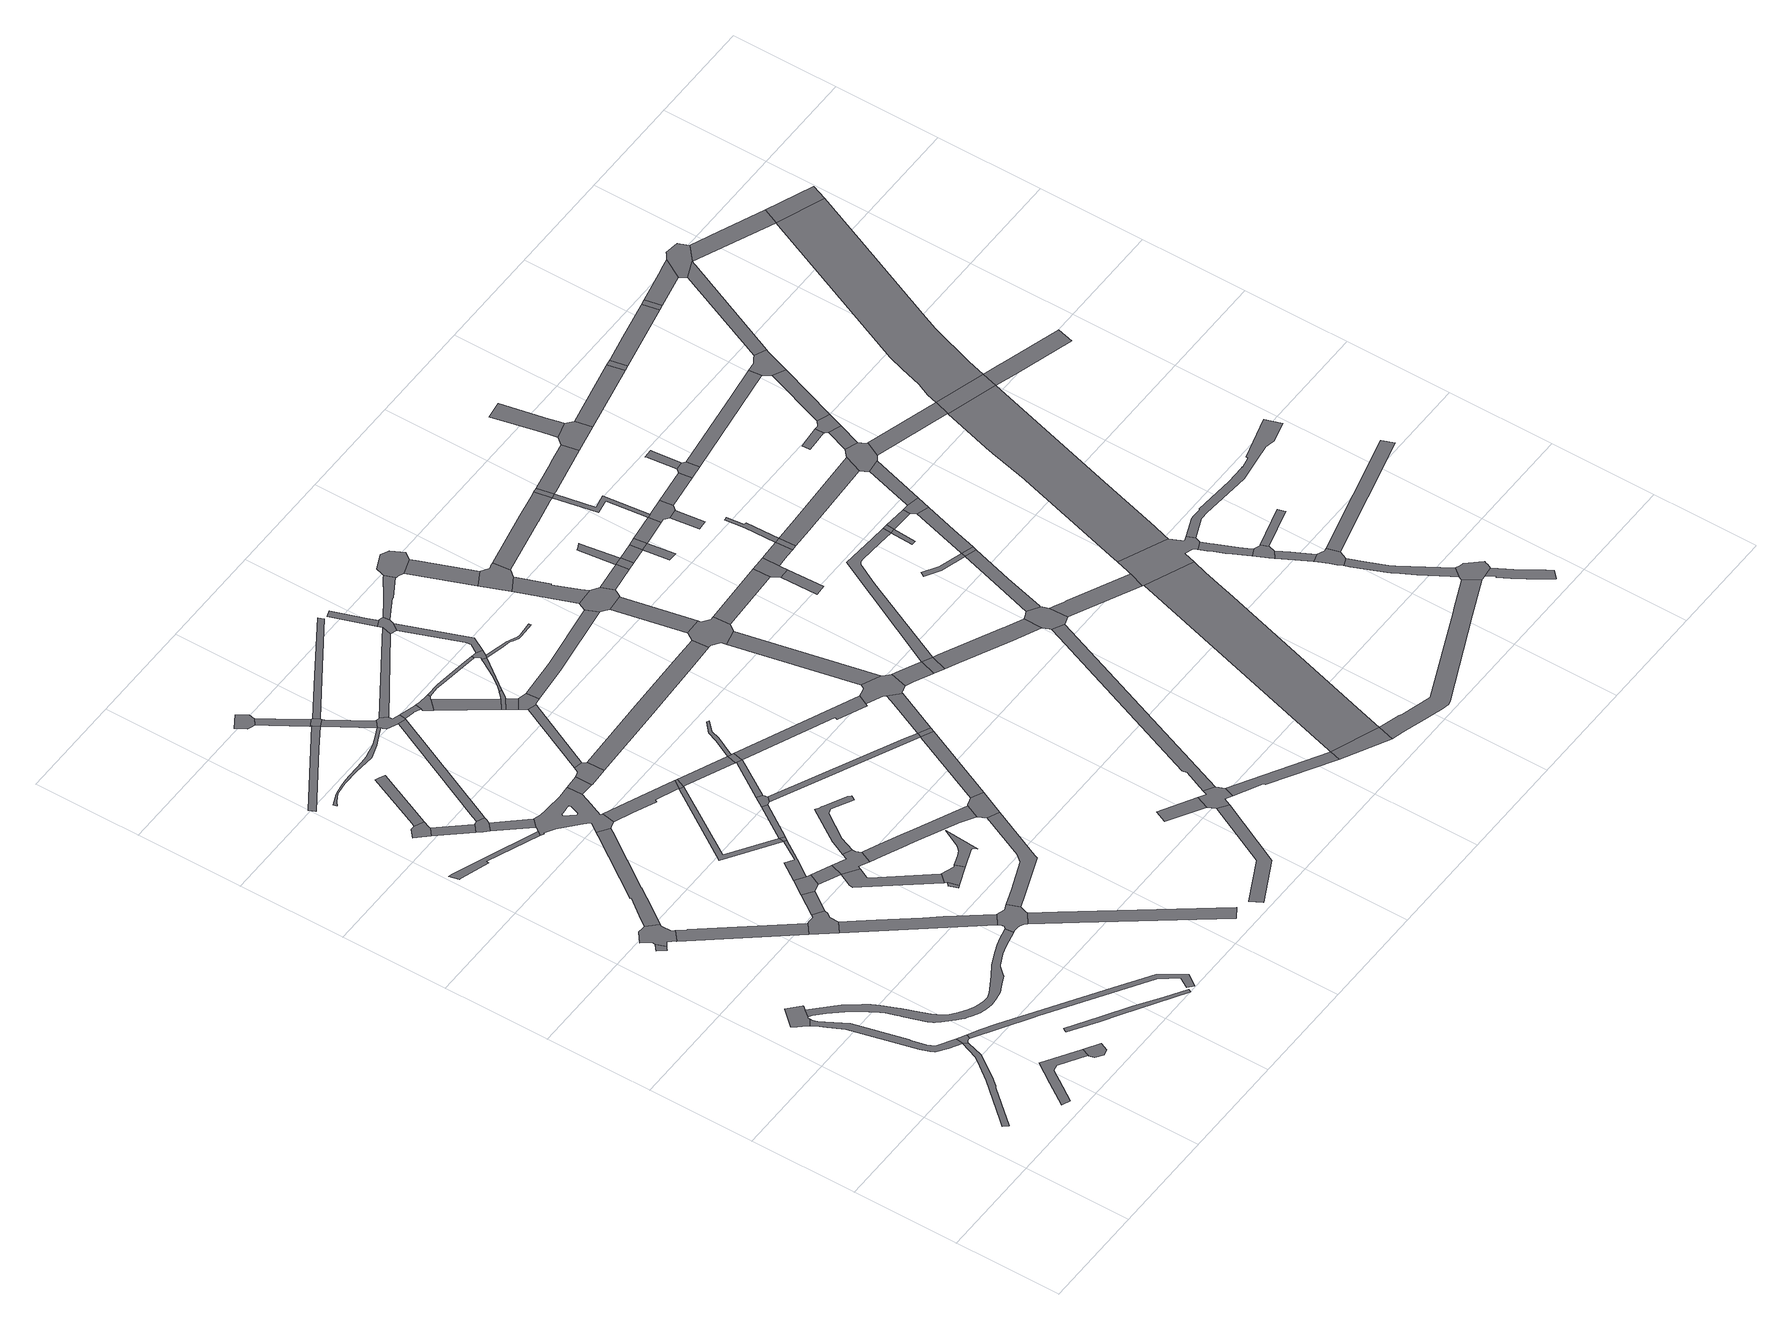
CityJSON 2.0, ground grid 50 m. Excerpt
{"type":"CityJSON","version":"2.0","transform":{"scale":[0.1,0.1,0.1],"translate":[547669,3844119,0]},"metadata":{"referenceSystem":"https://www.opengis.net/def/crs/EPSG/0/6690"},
"CityObjects":{
"road1":{"type":"Road","attributes":{"RoadStructureAttribute.sectionType":"1"},"geometry":[{"type":"MultiSurface","lod":"1","boundaries":[[[0,1,2,3,4,5,6,7,8,9,10,11,12]]]}]},
"road2":{"type":"Road","geometry":[{"type":"MultiSurface","lod":"1","boundaries":[[[13,14,15,16,17,18,19,20,21,22,23,24,25,26,27,28,29]]]}]},
"road3":{"type":"Road","attributes":{"RoadStructureAttribute.sectionType":"1"},"geometry":[{"type":"MultiSurface","lod":"1","boundaries":[[[30,31,32,33,34,35,36,37,38,39,40,41,22,21,42,43,44,45,46,47,48,49,50,0,51]]]}]},
"road4":{"type":"Road","attributes":{"RoadStructureAttribute.sectionType":"1"},"geometry":[{"type":"MultiSurface","lod":"1","boundaries":[[[52,53,54,55,56,57,58,59,60]]]}]},
"road5":{"type":"Road","geometry":[{"type":"MultiSurface","lod":"1","boundaries":[[[51,0,12,61,62,63,64,65,66,67]]]}]},
"road6":{"type":"Road","geometry":[{"type":"MultiSurface","lod":"1","boundaries":[[[68,60,59,69,70,71,72,73]]]}]},
"road7":{"type":"Road","attributes":{"RoadStructureAttribute.sectionType":"1"},"geometry":[{"type":"MultiSurface","lod":"1","boundaries":[[[74,75,76,77,78,79]]]}]},
"road8":{"type":"Road","geometry":[{"type":"MultiSurface","lod":"1","boundaries":[[[80,81,82,83,84,76,75,85,86,87,88,89,90,91]]]}]},
"road9":{"type":"Road","attributes":{"RoadStructureAttribute.sectionType":"1"},"geometry":[{"type":"MultiSurface","lod":"1","boundaries":[[[92,93,94,95,96,97,98,99,100,101,102,103,104,105,106,107,108,109,110,111,112,113,114,115,116,117,118,119,120,121,122,123,124,125,126,127,128,29,28,129,130,131,132,133,134,135,136,137,138,139,140,141,142,143,144,145,146,147,148,149,150,151,152,153,154,155,156,157,158,159,160,161,162,163,164,165]]]}]},
"road10":{"type":"Road","attributes":{"RoadStructureAttribute.sectionType":"1"},"geometry":[{"type":"MultiSurface","lod":"1","boundaries":[[[166,167,87,86,168,169,170]]]}]},
"road11":{"type":"Road","attributes":{"RoadStructureAttribute.sectionType":"1"},"geometry":[{"type":"MultiSurface","lod":"1","boundaries":[[[171,172,173,174,175,176,177,67,66,178,179,180,181,182,183]]]}]},
"road12":{"type":"Road","attributes":{"RoadStructureAttribute.sectionType":"1"},"geometry":[{"type":"MultiSurface","lod":"1","boundaries":[[[184,185,186,187,188,189,190,191,192,193]]]}]},
"road13":{"type":"Road","attributes":{"RoadStructureAttribute.sectionType":"1"},"geometry":[{"type":"MultiSurface","lod":"1","boundaries":[[[194,195,196,197,198,199,200,201,202,203]]]}]},
"road14":{"type":"Road","geometry":[{"type":"MultiSurface","lod":"1","boundaries":[[[204,205,206,207,170,169,208,209,210,211,212]]]}]},
"road15":{"type":"Road","geometry":[{"type":"MultiSurface","lod":"1","boundaries":[[[213,214,215,216,217,218,219]]]}]},
"road16":{"type":"Road","attributes":{"RoadStructureAttribute.sectionType":"1"},"geometry":[{"type":"MultiSurface","lod":"1","boundaries":[[[220,221,222,223,224,225,226,91,90,227,228,229,230,231,232,233]]]}]},
"road17":{"type":"Road","attributes":{"RoadStructureAttribute.sectionType":"1"},"geometry":[{"type":"MultiSurface","lod":"1","boundaries":[[[216,215,234,235]]]}]},
"road18":{"type":"Road","geometry":[{"type":"MultiSurface","lod":"1","boundaries":[[[236,235,234,237,238,239,240,241]]]}]},
"road19":{"type":"Road","attributes":{"RoadStructureAttribute.sectionType":"1"},"geometry":[{"type":"MultiSurface","lod":"1","boundaries":[[[242,204,212,243]]]}]},
"road20":{"type":"Road","attributes":{"RoadStructureAttribute.sectionType":"1"},"geometry":[{"type":"MultiSurface","lod":"1","boundaries":[[[244,245,246,247,209,208,248,249]]]}]},
"road21":{"type":"Road","attributes":{"RoadStructureAttribute.sectionType":"1"},"geometry":[{"type":"MultiSurface","lod":"1","boundaries":[[[250,251,252,253,254,219,218]]]}]},
"road22":{"type":"Road","attributes":{"RoadStructureAttribute.sectionType":"1"},"geometry":[{"type":"MultiSurface","lod":"1","boundaries":[[[255,239,238,256,257]]]}]},
"road23":{"type":"Road","geometry":[{"type":"MultiSurface","lod":"1","boundaries":[[[258,242,243,259,260,261]]]}]},
"road24":{"type":"Road","attributes":{"RoadStructureAttribute.sectionType":"1"},"geometry":[{"type":"MultiSurface","lod":"1","boundaries":[[[262,263,264,265,266]]]}]},
"road25":{"type":"Road","geometry":[{"type":"MultiSurface","lod":"1","boundaries":[[[267,268,269,270,271,272,273,257,256,274,275,203,202,276,277,278,279,280,281,282,283,220,233,284,285,286,287,288],[289,290,291,292,293,294,295,296,297,298,299,300,301,302]]]}]},
"road26":{"type":"Road","geometry":[{"type":"MultiSurface","lod":"1","boundaries":[[[303,304,305,306,307,308,309,310,311,312,313,314,315,316,317,318,319,320,321,322,323,324]]]}]},
"road27":{"type":"Road","attributes":{"RoadStructureAttribute.sectionType":"1"},"geometry":[{"type":"MultiSurface","lod":"1","boundaries":[[[260,259,325,326]]]}]},
"road28":{"type":"Road","geometry":[{"type":"MultiSurface","lod":"1","boundaries":[[[327,249,248,328,329,330,165,164,331,332,333,334,335,336,337,338,339,340]]]}]},
"road29":{"type":"Road","attributes":{"RoadStructureAttribute.sectionType":"1"},"geometry":[{"type":"MultiSurface","lod":"1","boundaries":[[[341,342,343,344,345,258,261,346,347,348]]]}]},
"road30":{"type":"Road","attributes":{"RoadStructureAttribute.sectionType":"1"},"geometry":[{"type":"MultiSurface","lod":"1","boundaries":[[[325,349,350,351,352,353,354,355,356]]]}]},
"road31":{"type":"Road","attributes":{"RoadStructureAttribute.sectionType":"1"},"geometry":[{"type":"MultiSurface","lod":"1","boundaries":[[[357,358,359,360,236,241,361,362]]]}]},
"road32":{"type":"Road","geometry":[{"type":"MultiSurface","lod":"1","boundaries":[[[363,364,365,366,367,368,369,370,371]]]}]},
"road33":{"type":"Road","geometry":[{"type":"MultiSurface","lod":"1","boundaries":[[[372,326,325,356,373,374,375,376,377,378]]]}]},
"road34":{"type":"Road","attributes":{"RoadStructureAttribute.sectionType":"1"},"geometry":[{"type":"MultiSurface","lod":"1","boundaries":[[[379,380,341,381,382,383]]]}]},
"road35":{"type":"Road","geometry":[{"type":"MultiSurface","lod":"1","boundaries":[[[384,385,386,387]]]}]},
"road36":{"type":"Road","geometry":[{"type":"MultiSurface","lod":"1","boundaries":[[[381,341,348,388]]]}]},
"road37":{"type":"Road","attributes":{"RoadStructureAttribute.sectionType":"1"},"geometry":[{"type":"MultiSurface","lod":"1","boundaries":[[[389,390,369,368,391,392,393]]]}]},
"road38":{"type":"Road","attributes":{"RoadStructureAttribute.sectionType":"1"},"geometry":[{"type":"MultiSurface","lod":"1","boundaries":[[[394,353,352,384,387,395,396]]]}]},
"road39":{"type":"Road","attributes":{"RoadStructureAttribute.sectionType":"1"},"geometry":[{"type":"MultiSurface","lod":"1","boundaries":[[[397,336,335,398,399,400]]]}]},
"road40":{"type":"Road","geometry":[{"type":"MultiSurface","lod":"1","boundaries":[[[401,268,267,402]]]}]},
"road41":{"type":"Road","attributes":{"RoadStructureAttribute.sectionType":"1"},"geometry":[{"type":"MultiSurface","lod":"1","boundaries":[[[403,286,285,404,405,406,407,379,408]]]}]},
"road42":{"type":"Road","geometry":[{"type":"MultiSurface","lod":"1","boundaries":[[[409,393,392,262,266,410,411,412]]]}]},
"road43":{"type":"Road","attributes":{"RoadStructureAttribute.sectionType":"1"},"geometry":[{"type":"MultiSurface","lod":"1","boundaries":[[[413,410,266,414,303,415]]]}]},
"road44":{"type":"Road","attributes":{"RoadStructureAttribute.sectionType":"1"},"geometry":[{"type":"MultiSurface","lod":"1","boundaries":[[[416,381,388,417]]]}]},
"road45":{"type":"Road","geometry":[{"type":"MultiSurface","lod":"1","boundaries":[[[418,419,420,421,422,401,402,423,424,425,426,427,428]]]}]},
"road46":{"type":"Road","geometry":[{"type":"MultiSurface","lod":"1","boundaries":[[[429,430,415,303,324,431,432,433,357,362,434,435,436,437,438,439]]]}]},
"road47":{"type":"Road","attributes":{"RoadStructureAttribute.sectionType":"1"},"geometry":[{"type":"MultiSurface","lod":"1","boundaries":[[[440,441,442,443,444,445,446,396,395]]]}]},
"road48":{"type":"Road","attributes":{"RoadStructureAttribute.sectionType":"1"},"geometry":[{"type":"MultiSurface","lod":"1","boundaries":[[[447,448,449,450,451,452,453,454,455,456,457,458,459,460,378,377]]]}]},
"road49":{"type":"Road","geometry":[{"type":"MultiSurface","lod":"1","boundaries":[[[408,379,383,461,462]]]}]},
"road50":{"type":"Road","attributes":{"RoadStructureAttribute.sectionType":"1"},"geometry":[{"type":"MultiSurface","lod":"1","boundaries":[[[463,464,465,466,340,339,467,468,469,470,471,472]]]}]},
"road51":{"type":"Road","geometry":[{"type":"MultiSurface","lod":"1","boundaries":[[[473,416,417,474,475,476,477,478]]]}]},
"road52":{"type":"Road","attributes":{"RoadStructureAttribute.sectionType":"1"},"geometry":[{"type":"MultiSurface","lod":"1","boundaries":[[[479,480,481,482,375,374,483,484,485,486,487,488,489]]]}]},
"road53":{"type":"Road","geometry":[{"type":"MultiSurface","lod":"1","boundaries":[[[490,435,434,491,492,493,494,495,496]]]}]},
"road54":{"type":"Road","attributes":{"RoadStructureAttribute.sectionType":"1"},"geometry":[{"type":"MultiSurface","lod":"1","boundaries":[[[462,461,497,498,499]]]}]},
"road55":{"type":"Road","attributes":{"RoadStructureAttribute.sectionType":"1"},"geometry":[{"type":"MultiSurface","lod":"1","boundaries":[[[500,418,428,501]]]}]},
"road56":{"type":"Road","attributes":{"RoadStructureAttribute.sectionType":"1"},"geometry":[{"type":"MultiSurface","lod":"1","boundaries":[[[502,473,478,503]]]}]},
"road57":{"type":"Road","attributes":{"RoadStructureAttribute.sectionType":"1"},"geometry":[{"type":"MultiSurface","lod":"1","boundaries":[[[504,505,506,507,496,495,508,509,510,511,512,513]]]}]},
"road58":{"type":"Road","attributes":{"RoadStructureAttribute.sectionType":"1"},"geometry":[{"type":"MultiSurface","lod":"1","boundaries":[[[510,509,514,515]]]}]},
"road59":{"type":"Road","attributes":{"RoadStructureAttribute.sectionType":"1"},"geometry":[{"type":"MultiSurface","lod":"1","boundaries":[[[516,517,412,411,518,519]]]}]},
"road60":{"type":"Road","geometry":[{"type":"MultiSurface","lod":"1","boundaries":[[[499,498,520,502,503,521,522,523]]]}]},
"road61":{"type":"Road","attributes":{"RoadStructureAttribute.sectionType":"1"},"geometry":[{"type":"MultiSurface","lod":"1","boundaries":[[[524,525,526,527]]]}]},
"road62":{"type":"Road","attributes":{"RoadStructureAttribute.sectionType":"1"},"geometry":[{"type":"MultiSurface","lod":"1","boundaries":[[[528,439,438,529]]]}]},
"road63":{"type":"Road","geometry":[{"type":"MultiSurface","lod":"1","boundaries":[[[530,531,515,514,525,524,532,533]]]}]},
"road64":{"type":"Road","geometry":[{"type":"MultiSurface","lod":"1","boundaries":[[[527,526,500,501,534,535,536]]]}]},
"road65":{"type":"Road","geometry":[{"type":"MultiSurface","lod":"1","boundaries":[[[537,538,539,489,488,463,472,540]]]}]},
"road66":{"type":"Road","attributes":{"RoadStructureAttribute.sectionType":"1"},"geometry":[{"type":"MultiSurface","lod":"1","boundaries":[[[541,475,474,542,543]]]}]},
"road67":{"type":"Road","attributes":{"RoadStructureAttribute.sectionType":"1"},"geometry":[{"type":"MultiSurface","lod":"1","boundaries":[[[544,545,513,512,546,547,548,549]]]}]},
"road68":{"type":"Road","geometry":[{"type":"MultiSurface","lod":"1","boundaries":[[[550,551,552,553,554,555,499,523]]]}]},
"road69":{"type":"Road","attributes":{"RoadStructureAttribute.sectionType":"1"},"geometry":[{"type":"MultiSurface","lod":"1","boundaries":[[[556,557,558,559,560,561]]]}]},
"road70":{"type":"Road","attributes":{"RoadStructureAttribute.sectionType":"1"},"geometry":[{"type":"MultiSurface","lod":"1","boundaries":[[[562,563,564,565,566,530,533,567]]]}]},
"road71":{"type":"Road","attributes":{"RoadStructureAttribute.sectionType":"1"},"geometry":[{"type":"MultiSurface","lod":"1","boundaries":[[[568,569,570,427,426,571,572,573]]]}]},
"road72":{"type":"Road","geometry":[{"type":"MultiSurface","lod":"1","boundaries":[[[549,548,574,562,567,575,576,577]]]}]},
"road73":{"type":"Road","attributes":{"RoadStructureAttribute.sectionType":"1"},"geometry":[{"type":"MultiSurface","lod":"1","boundaries":[[[542,578,537,540,579]]]}]},
"road74":{"type":"Road","attributes":{"RoadStructureAttribute.sectionType":"1"},"geometry":[{"type":"MultiSurface","lod":"1","boundaries":[[[522,521,580,581,582,583,584,585,586]]]}]},
"road75":{"type":"Road","attributes":{"RoadStructureAttribute.sectionType":"1"},"geometry":[{"type":"MultiSurface","lod":"1","boundaries":[[[587,588,589,590,591,592]]]}]},
"road76":{"type":"Road","geometry":[{"type":"MultiSurface","lod":"1","boundaries":[[[593,594,592,591,528,529,595,596,597,598,599,600,601,602]]]}]},
"road77":{"type":"Road","geometry":[{"type":"MultiSurface","lod":"1","boundaries":[[[603,604,605,606]]]}]},
"road78":{"type":"Road","attributes":{"RoadStructureAttribute.sectionType":"1"},"geometry":[{"type":"MultiSurface","lod":"1","boundaries":[[[607,598,597,608,609,577,576]]]}]},
"road79":{"type":"Road","geometry":[{"type":"MultiSurface","lod":"1","boundaries":[[[610,611,612,613,614,615,616,617,618,619,620,621,622,623,575,567]]]}]},
"road80":{"type":"Road","attributes":{"RoadStructureAttribute.sectionType":"1"},"geometry":[{"type":"MultiSurface","lod":"1","boundaries":[[[624,625,536,535,626,627]]]}]},
"road81":{"type":"Road","geometry":[{"type":"MultiSurface","lod":"1","boundaries":[[[543,542,579,628]]]}]},
"road82":{"type":"Road","geometry":[{"type":"MultiSurface","lod":"1","boundaries":[[[629,630,606,605,556,561,631,632,633,634]]]}]},
"road83":{"type":"Road","attributes":{"RoadStructureAttribute.sectionType":"1"},"geometry":[{"type":"MultiSurface","lod":"1","boundaries":[[[635,636,637,638,602,601,639,640,641,642]]]}]},
"road84":{"type":"Road","attributes":{"RoadStructureAttribute.sectionType":"1"},"geometry":[{"type":"MultiSurface","lod":"1","boundaries":[[[643,644,645,646,543,628,647]]]}]},
"road85":{"type":"Road","geometry":[{"type":"MultiSurface","lod":"1","boundaries":[[[648,649,650,651,586,585,652,643,647,653,654,655,656,657,658,659,660]]]}]},
"road86":{"type":"Road","attributes":{"RoadStructureAttribute.sectionType":"1"},"geometry":[{"type":"MultiSurface","lod":"1","boundaries":[[[633,632,661,662,663,664,665,666]]]}]},
"road87":{"type":"Road","attributes":{"RoadStructureAttribute.sectionType":"1"},"geometry":[{"type":"MultiSurface","lod":"1","boundaries":[[[667,668,648,660]]]}]},
"road88":{"type":"Road","geometry":[{"type":"MultiSurface","lod":"1","boundaries":[[[669,670,671,672,673,635,642,674,675,676,677,678,679,680,681]]]}]},
"road89":{"type":"Road","attributes":{"RoadStructureAttribute.sectionType":"1"},"geometry":[{"type":"MultiSurface","lod":"1","boundaries":[[[682,677,676,683,684,685]]]}]},
"road90":{"type":"Road","geometry":[{"type":"MultiSurface","lod":"1","boundaries":[[[686,687,688,689,690,691,568,573,692,693,694,668,667,695,696,697,698]]]}]},
"road91":{"type":"Road","geometry":[{"type":"MultiSurface","lod":"1","boundaries":[[[699,700,701,685,684,702,703,704,705,706]]]}]},
"road92":{"type":"Road","attributes":{"RoadStructureAttribute.sectionType":"1"},"geometry":[{"type":"MultiSurface","lod":"1","boundaries":[[[707,708,690,689]]]}]},
"road93":{"type":"Road","attributes":{"RoadStructureAttribute.sectionType":"1"},"geometry":[{"type":"MultiSurface","lod":"1","boundaries":[[[709,710,711,712,703,702,713,714]]]}]},
"road94":{"type":"Road","attributes":{"RoadStructureAttribute.sectionType":"1"},"geometry":[{"type":"MultiSurface","lod":"1","boundaries":[[[715,716,657,656,717,718,719,720,721]]]}]},
"road95":{"type":"Road","geometry":[{"type":"MultiSurface","lod":"1","boundaries":[[[714,713,624,627,722,723,708,707,724,725,726,727]]]}]},
"road96":{"type":"Road","geometry":[{"type":"MultiSurface","lod":"1","boundaries":[[[721,720,728,729]]]}]},
"road97":{"type":"Road","attributes":{"RoadStructureAttribute.sectionType":"1"},"geometry":[{"type":"MultiSurface","lod":"1","boundaries":[[[730,731,732,733,734,629,634,735]]]}]},
"road98":{"type":"Road","attributes":{"RoadStructureAttribute.sectionType":"1"},"geometry":[{"type":"MultiSurface","lod":"1","boundaries":[[[736,727,726,737]]]}]},
"road99":{"type":"Road","geometry":[{"type":"MultiSurface","lod":"1","boundaries":[[[666,665,738,739]]]}]},
"road100":{"type":"Road","attributes":{"RoadStructureAttribute.sectionType":"1"},"geometry":[{"type":"MultiSurface","lod":"1","boundaries":[[[740,698,697,741]]]}]},
"road101":{"type":"Road","geometry":[{"type":"MultiSurface","lod":"1","boundaries":[[[742,736,737,743]]]}]},
"road102":{"type":"Road","attributes":{"RoadStructureAttribute.sectionType":"1"},"geometry":[{"type":"MultiSurface","lod":"1","boundaries":[[[744,745,746,729,728,747,748,749,750,751]]]}]},
"road103":{"type":"Road","geometry":[{"type":"MultiSurface","lod":"1","boundaries":[[[752,753,754,755,756,757,758,736,742]]]}]},
"road104":{"type":"Road","attributes":{"RoadStructureAttribute.sectionType":"1"},"geometry":[{"type":"MultiSurface","lod":"1","boundaries":[[[759,760,761,706,705,762,763,764,765]]]}]},
"road105":{"type":"Road","attributes":{"RoadStructureAttribute.sectionType":"1"},"geometry":[{"type":"MultiSurface","lod":"1","boundaries":[[[766,742,743,767]]]}]},
"road106":{"type":"Road","geometry":[{"type":"MultiSurface","lod":"1","boundaries":[[[768,769,770,771,772,767]]]}]},
"road107":{"type":"Road","geometry":[{"type":"MultiSurface","lod":"1","boundaries":[[[773,766,767,772]]]}]},
"road108":{"type":"Road","geometry":[{"type":"MultiSurface","lod":"1","boundaries":[[[774,775,776,777]]]}]},
"road109":{"type":"Road","geometry":[{"type":"MultiSurface","lod":"1","boundaries":[[[778,740,741,777,776,779]]]}]},
"road110":{"type":"Road","attributes":{"RoadStructureAttribute.sectionType":"1"},"geometry":[{"type":"MultiSurface","lod":"1","boundaries":[[[780,781,721,729,782,783,784,785,786,787,788]]]}]},
"road111":{"type":"Road","attributes":{"RoadStructureAttribute.sectionType":"1"},"geometry":[{"type":"MultiSurface","lod":"1","boundaries":[[[789,773,772,790]]]}]},
"road112":{"type":"Road","geometry":[{"type":"MultiSurface","lod":"1","boundaries":[[[791,792,793,751,750,794,730,735,795,796,797,798,799,800,801]]]}]},
"road113":{"type":"Road","attributes":{"RoadStructureAttribute.sectionType":"1"},"geometry":[{"type":"MultiSurface","lod":"1","boundaries":[[[802,803,778,779,804,805,806,807]]]}]},
"road114":{"type":"Road","geometry":[{"type":"MultiSurface","lod":"1","boundaries":[[[808,759,765,809]]]}]},
"road115":{"type":"Road","attributes":{"RoadStructureAttribute.sectionType":"1"},"geometry":[{"type":"MultiSurface","lod":"1","boundaries":[[[810,811,809,765,812,813,789,814]]]}]},
"road116":{"type":"Road","attributes":{"function":"3","RoadStructureAttribute.sectionType":"1"},"geometry":[{"type":"MultiSurface","lod":"1","boundaries":[[[815,816,666,739,817,818,819,820,821]]]}]},
"road117":{"type":"Road","geometry":[{"type":"MultiSurface","lod":"1","boundaries":[[[822,802,807,823]]]}]},
"road118":{"type":"Road","geometry":[{"type":"MultiSurface","lod":"1","boundaries":[[[824,825,826,827,828]]]}]},
"road119":{"type":"Road","geometry":[{"type":"MultiSurface","lod":"1","boundaries":[[[829,830,814,789,790,831,828,827,832]]]}]},
"road120":{"type":"Road","geometry":[{"type":"MultiSurface","lod":"1","boundaries":[[[833,834,835,836,837,838,802,822]]]}]},
"road121":{"type":"Road","attributes":{"RoadStructureAttribute.sectionType":"1"},"geometry":[{"type":"MultiSurface","lod":"1","boundaries":[[[839,840,791,801,841,842,843,844]]]}]},
"road122":{"type":"Road","geometry":[{"type":"MultiSurface","lod":"1","boundaries":[[[845,846,847,848,839,849]]]}]},
"road123":{"type":"Road","attributes":{"RoadStructureAttribute.sectionType":"1"},"geometry":[{"type":"MultiSurface","lod":"1","boundaries":[[[850,851,852,799,798,853,854,855]]]}]},
"road124":{"type":"Road","attributes":{"RoadStructureAttribute.sectionType":"1"},"geometry":[{"type":"MultiSurface","lod":"1","boundaries":[[[856,857,858,808,809,859,860,861,862]]]}]},
"road125":{"type":"Road","attributes":{"RoadStructureAttribute.sectionType":"1"},"geometry":[{"type":"MultiSurface","lod":"1","boundaries":[[[863,829,832,864]]]}]},
"road126":{"type":"Road","geometry":[{"type":"MultiSurface","lod":"1","boundaries":[[[787,865,866,867,868]]]}]},
"road127":{"type":"Road","geometry":[{"type":"MultiSurface","lod":"1","boundaries":[[[849,839,844,869]]]}]},
"road128":{"type":"Road","attributes":{"RoadStructureAttribute.sectionType":"1"},"geometry":[{"type":"MultiSurface","lod":"1","boundaries":[[[870,871,872,873,874,875,876,877,878,739,738,879,880,881,882,883,884,885,886,887,888,889]]]}]},
"road129":{"type":"Road","geometry":[{"type":"MultiSurface","lod":"1","boundaries":[[[788,787,868,890]]]}]},
"road130":{"type":"Road","attributes":{"RoadStructureAttribute.sectionType":"1"},"geometry":[{"type":"MultiSurface","lod":"1","boundaries":[[[891,892,893,822,823,894,895]]]}]},
"road131":{"type":"Road","attributes":{"RoadStructureAttribute.sectionType":"1"},"geometry":[{"type":"MultiSurface","lod":"1","boundaries":[[[896,897,849,869,898,899]]]}]},
"road132":{"type":"Road","attributes":{"RoadStructureAttribute.sectionType":"1"},"geometry":[{"type":"MultiSurface","lod":"1","boundaries":[[[890,868,900,901,902]]]}]},
"road133":{"type":"Road","geometry":[{"type":"MultiSurface","lod":"1","boundaries":[[[903,904,863,864,905,906]]]}]},
"road134":{"type":"Road","geometry":[{"type":"MultiSurface","lod":"1","boundaries":[[[907,908,909,910,911,904,903]]]}]},
"road135":{"type":"Road","geometry":[{"type":"MultiSurface","lod":"1","boundaries":[[[912,913,856,862,914,915]]]}]},
"road136":{"type":"Road","attributes":{"RoadStructureAttribute.sectionType":"1"},"geometry":[{"type":"MultiSurface","lod":"1","boundaries":[[[916,917,918,919,920,921,922,913,912]]]}]},
"road137":{"type":"Road","geometry":[{"type":"MultiSurface","lod":"1","boundaries":[[[923,902,901,924,896,899,925,926]]]}]},
"road138":{"type":"Road","geometry":[{"type":"MultiSurface","lod":"1","boundaries":[[[927,928,855,854,815,821,929,930,931,932,933,934,935,936]]]}]},
"road139":{"type":"Road","attributes":{"RoadStructureAttribute.sectionType":"1"},"geometry":[{"type":"MultiSurface","lod":"1","boundaries":[[[937,938,939,926,925]]]}]},
"road140":{"type":"Road","geometry":[{"type":"MultiSurface","lod":"1","boundaries":[[[940,941,942,943,932,931,944,945,946,947,948,949,950]]]}]},
"road141":{"type":"Road","geometry":[{"type":"MultiSurface","lod":"1","boundaries":[[[951,950,949,952,953,954,955,956,957]]]}]},
"road142":{"type":"Road","attributes":{"RoadStructureAttribute.sectionType":"1"},"geometry":[{"type":"MultiSurface","lod":"1","boundaries":[[[958,959,915,914,960]]]}]},
"road143":{"type":"Road","geometry":[{"type":"MultiSurface","lod":"1","boundaries":[[[961,962,891,895,963,964,938,937,965,966,967,968,969,970,971]]]}]},
"road144":{"type":"Road","attributes":{"RoadStructureAttribute.sectionType":"1"},"geometry":[{"type":"MultiSurface","lod":"1","boundaries":[[[972,973,954,953,974,975,976]]]}]},
"road145":{"type":"Road","attributes":{"RoadStructureAttribute.sectionType":"1"},"geometry":[{"type":"MultiSurface","lod":"1","boundaries":[[[977,978,906,905,979]]]}]},
"road146":{"type":"Road","geometry":[{"type":"MultiSurface","lod":"1","boundaries":[[[980,981,982,983,984,985,986]]]}]},
"road147":{"type":"Road","geometry":[{"type":"MultiSurface","lod":"1","boundaries":[[[987,976,975,988,989,990,991,992,993,994]]]}]},
"road148":{"type":"Road","attributes":{"RoadStructureAttribute.sectionType":"1"},"geometry":[{"type":"MultiSurface","lod":"1","boundaries":[[[995,996,997,998,992,991,999,1000,1001,1002,1003,1004,1005,1006,1007]]]}]},
"road149":{"type":"Road","attributes":{"RoadStructureAttribute.sectionType":"1"},"geometry":[{"type":"MultiSurface","lod":"1","boundaries":[[[1008,1009,961,971,1010]]]}]},
"road150":{"type":"Road","geometry":[{"type":"MultiSurface","lod":"1","boundaries":[[[1011,1012,1013,957,956]]]}]},
"road151":{"type":"Road","geometry":[{"type":"MultiSurface","lod":"1","boundaries":[[[1014,1015,1016,1017,980,986,1018,1009,1008,1010,1019]]]}]},
"road152":{"type":"Road","attributes":{"function":"3","RoadStructureAttribute.sectionType":"1"},"geometry":[{"type":"MultiSurface","lod":"1","boundaries":[[[1020,1021,1022,1023,1024,1025,1026,1027,1028,927,936,1029,1030,1031,1032]]]}]},
"road153":{"type":"Road","geometry":[{"type":"MultiSurface","lod":"1","boundaries":[[[1033,1007,1006,870,889,1034,1035,1036,1037,1038,1039,1040]]]}]},
"road154":{"type":"Road","geometry":[{"type":"MultiSurface","lod":"1","boundaries":[[[1041,958,960,1042]]]}]},
"road155":{"type":"Road","attributes":{"RoadStructureAttribute.sectionType":"1"},"geometry":[{"type":"MultiSurface","lod":"1","boundaries":[[[1043,1044,1045,1046,1036,1035,1047,1048,1049,1050,1051,1052,1053]]]}]},
"road156":{"type":"Road","attributes":{"RoadStructureAttribute.sectionType":"1"},"geometry":[{"type":"MultiSurface","lod":"1","boundaries":[[[968,967,1054,1020,1055]]]}]},
"road157":{"type":"Road","attributes":{"RoadStructureAttribute.sectionType":"1"},"geometry":[{"type":"MultiSurface","lod":"1","boundaries":[[[1056,1015,1014,1019,1057]]]}]},
"road158":{"type":"Road","attributes":{"RoadStructureAttribute.sectionType":"1"},"geometry":[{"type":"MultiSurface","lod":"1","boundaries":[[[1058,1059,1060,1061,1062,1063,1064,1065,1066,1067,1068,934,933,1069,1070,1071,1072,1073,1074,1075]]]}]},
"road159":{"type":"Road","attributes":{"RoadStructureAttribute.sectionType":"1"},"geometry":[{"type":"MultiSurface","lod":"1","boundaries":[[[1076,1077,1078,1079,1041,1042,1080]]]}]},
"road160":{"type":"Road","geometry":[{"type":"MultiSurface","lod":"1","boundaries":[[[1081,1082,1083,1084,977,979,1085,1086,1056,1057,1087,1088]]]}]},
"road161":{"type":"Road","attributes":{"RoadStructureAttribute.sectionType":"1"},"geometry":[{"type":"MultiSurface","lod":"1","boundaries":[[[1089,994,993,1090]]]}]},
"road162":{"type":"Road","geometry":[{"type":"MultiSurface","lod":"1","boundaries":[[[1055,1020,1032,1091,1092]]]}]},
"road163":{"type":"Road","geometry":[{"type":"MultiSurface","lod":"1","boundaries":[[[1093,1076,1080,1094]]]}]},
"road164":{"type":"Road","attributes":{"RoadStructureAttribute.sectionType":"1"},"geometry":[{"type":"MultiSurface","lod":"1","boundaries":[[[1095,1096,1097,1098,1081,1088]]]}]},
"road165":{"type":"Road","attributes":{"RoadStructureAttribute.sectionType":"1"},"geometry":[{"type":"MultiSurface","lod":"1","boundaries":[[[1099,1100,1101,1093,1094,1102]]]}]},
"road166":{"type":"Road","attributes":{"RoadStructureAttribute.sectionType":"1"},"geometry":[{"type":"MultiSurface","lod":"1","boundaries":[[[1103,1104,1091,1032,1105,1106,1107]]]}]},
"road167":{"type":"Road","geometry":[{"type":"MultiSurface","lod":"1","boundaries":[[[1108,1109,1099,1102,1110,1098,1097,1111,1112,1113,1114]]]}]},
"road168":{"type":"Road","attributes":{"function":"3","RoadStructureAttribute.sectionType":"1"},"geometry":[{"type":"MultiSurface","lod":"1","boundaries":[[[1115,1116,1117,1118,1119,1120,1092,1091,1121,1122,1123,1124,1125,1126]]]}]},
"road169":{"type":"Road","attributes":{"RoadStructureAttribute.sectionType":"1"},"geometry":[{"type":"MultiSurface","lod":"1","boundaries":[[[1127,1111,1097,1115,1128]]]}]},
"road170":{"type":"Road","geometry":[{"type":"MultiSurface","lod":"1","boundaries":[[[1128,1115,1126,1129]]]}]}
},
"vertices":[
[427,602,0],[395,518,0],[364,475,0],[313,408,0],[165,243,0],[138,212,0],[145,206,0],[157,189,0],[299,352,0],[307,359,0],[342,399,0],[418,506,0],[441,582,0],
[229,1242,0],[236,1250,0],[234,1252,0],[179,1302,0],[112,1227,0],[125,1205,0],[154,1172,0],[157,1169,0],[159,1167,0],[190,1187,0],[190,1192,0],[191,1197,0],[192,1199,0],[192,1203,0],[194,1202,0],[195,1201,0],[220,1233,0],
[355,683,0],[338,719,0],[323,784,0],[323,795,0],[261,1038,0],[210,1128,0],[202,1144,0],[196,1154,0],[192,1165,0],[191,1173,0],[190,1180,0],[190,1183,0],[172,1147,0],[192,1104,0],[225,1033,0],[301,726,0],[316,684,0],[320,678,0],[326,668,0],[332,661,0],[373,633,0],[433,638,0],
[512,285,0],[444,187,0],[372,81,0],[409,64,0],[477,164,0],[511,214,0],[541,219,0],[657,145,0],[673,182,0],
[443,587,0],[445,589,0],[449,593,0],[454,594,0],[458,595,0],[465,594,0],[476,614,0],
[684,175,0],[657,143,0],[663,116,0],[697,94,0],[726,101,0],[742,138,0],
[184,1882,0],[197,1891,0],[178,1935,0],[162,1921,0],[152,1913,0],[178,1877,0],
[226,2027,0],[198,2028,0],[151,1992,0],[163,1976,0],[182,1952,0],[216,1905,0],[243,1873,0],[288,1911,0],[277,1924,0],[275,1973,0],[281,1981,0],[237,2027,0],
[987,803,0],[955,793,0],[912,775,0],[880,762,0],[848,746,0],[843,743,0],[804,720,0],[798,716,0],[734,678,0],[716,670,0],[694,662,0],[666,662,0],[639,669,0],[621,674,0],[596,686,0],[576,699,0],[551,716,0],[530,736,0],[510,758,0],[500,775,0],[498,779,0],[492,788,0],[472,845,0],[445,917,0],[439,932,0],[413,995,0],[405,1011,0],[395,1029,0],[390,1037,0],[380,1053,0],[377,1057,0],[376,1058,0],[355,1086,0],[327,1124,0],[296,1158,0],[243,1210,0],[223,1230,0],[211,1190,0],[254,1150,0],[302,1093,0],[345,1034,0],[350,1025,0],[359,1011,0],[370,992,0],[391,952,0],[406,906,0],[407,903,0],[414,882,0],[445,785,0],[456,765,0],[460,758,0],[477,740,0],[518,696,0],[544,673,0],[546,671,0],[555,666,0],[574,656,0],[606,639,0],[639,629,0],[672,625,0],[707,628,0],[721,631,0],[729,632,0],[744,635,0],[784,653,0],[826,674,0],[836,684,0],[864,715,0],[868,719,0],[925,745,0],[970,760,0],[1023,771,0],[1050,776,0],[1045,816,0],
[320,1873,0],[318,1873,0],[242,1873,0],[573,1453,0],[622,1492,0],
[1250,54,0],[1255,61,0],[1249,70,0],[1181,169,0],[1027,272,0],[593,549,0],[531,584,0],[708,445,0],[723,437,0],[1162,155,0],[1222,77,0],[1192,27,0],[1217,7,0],
[1099,72,0],[986,148,0],[865,224,0],[725,310,0],[719,301,0],[714,292,0],[836,214,0],[919,162,0],[1181,1,0],[1187,14,0],
[177,2776,0],[39,2829,0],[20,2836,0],[30,2790,0],[38,2790,0],[43,2788,0],[171,2743,0],[173,2758,0],[414,2657,0],[429,2677,0],
[670,1504,0],[662,1493,0],[647,1492,0],[633,1492,0],[649,1356,0],[697,1394,0],[698,1436,0],[714,1460,0],[716,1473,0],
[149,3107,0],[114,3076,0],[163,3019,0],[198,3049,0],[199,3057,0],[212,3087,0],[170,3106,0],
[556,2480,0],[544,2462,0],[332,2163,0],[336,2160,0],[323,2142,0],[276,2079,0],[249,2043,0],[346,2070,0],[370,2104,0],[368,2106,0],[406,2156,0],[405,2158,0],[594,2427,0],[606,2445,0],
[282,2882,0],[316,2911,0],
[334,2913,0],[302,2859,0],[320,2838,0],[355,2868,0],[363,2885,0],[369,2897,0],
[736,1601,0],[784,1569,0],
[963,1059,0],[910,1124,0],[794,1272,0],[744,1335,0],[1045,854,0],[1093,889,0],
[220,3104,0],[335,3362,0],[314,3371,0],[293,3381,0],[178,3123,0],
[370,2850,0],[441,2697,0],[474,2730,0],
[785,1672,0],[824,1579,0],[849,1633,0],[831,1641,0],
[393,3760,0],[1,3509,0],[13,3480,0],[304,3665,0],[411,3731,0],
[697,2646,0],[694,2716,0],[633,2712,0],[555,2716,0],[542,2717,0],[509,2719,0],[478,2729,0],[443,2695,0],[434,2683,0],[426,2652,0],[431,2649,0],[434,2654,0],[479,2625,0],[572,2544,0],[576,2540,0],[580,2536,0],[586,2522,0],[628,2451,0],[643,2455,0],[656,2516,0],[644,2521,0],[673,2588,0],[610,2629,0],[602,2608,0],[600,2601,0],[591,2600,0],[586,2607,0],[573,2623,0],[557,2645,0],[562,2650,0],[566,2650,0],[570,2650,0],[602,2653,0],[608,2653,0],[613,2653,0],[617,2646,0],
[535,3536,0],[478,3510,0],[443,3497,0],[408,3489,0],[376,3481,0],[341,3481,0],[303,3480,0],[256,3480,0],[226,3480,0],[191,3477,0],[158,3471,0],[136,3466,0],[83,3443,0],[87,3428,0],[104,3440,0],[142,3462,0],[203,3470,0],[290,3469,0],[383,3461,0],[454,3483,0],[491,3502,0],[541,3524,0],
[922,1533,0],[940,1592,0],
[1131,877,0],[1055,843,0],[1055,825,0],[1054,824,0],[1060,779,0],[1082,779,0],[1092,775,0],[1109,769,0],[1119,755,0],[1168,792,0],[1172,803,0],[1177,819,0],[1181,831,0],[1160,888,0],
[940,1827,0],[884,1735,0],[882,1732,0],[867,1743,0],[844,1759,0],[890,1727,0],[892,1730,0],[952,1819,0],
[891,1469,0],[888,1454,0],[911,1424,0],[1118,1162,0],[1151,1199,0],[968,1428,0],[966,1437,0],[989,1485,0],
[599,3478,0],[600,3477,0],[346,2940,0],[335,2916,0],[381,2923,0],[637,3468,0],
[270,4051,0],[207,4011,0],[236,3965,0],[253,3959,0],[265,3954,0],[268,3953,0],[297,3976,0],[296,3978,0],[301,4003,0],
[1005,1562,0],[996,1499,0],[1043,1477,0],[1069,1532,0],[1057,1556,0],[1057,1571,0],[1017,1589,0],
[943,2340,0],[708,1982,0],[944,1850,0],[740,1988,0],[962,2331,0],
[1126,1152,0],[1111,1139,0],[1127,1099,0],[1139,1104,0],
[964,1836,0],
[413,3796,0],[342,3905,0],[299,3905,0],[389,3765,0],[421,3783,0],
[1212,1179,0],[1237,1141,0],[1221,1185,0],
[1243,691,0],[1244,588,0],[1618,77,0],[1670,110,0],
[763,2721,0],[761,2642,0],
[757,2472,0],[726,2420,0],[832,2374,0],[837,2385,0],[934,2344,0],[970,2380,0],
[423,3783,0],[445,3747,0],[446,3754,0],[430,3781,0],
[450,3738,0],[456,3661,0],[564,3562,0],
[1048,2008,0],[1070,1993,0],
[800,2753,0],[796,2745,0],[790,2731,0],[780,2727,0],[771,2724,0],[766,2642,0],[775,2642,0],[783,2643,0],[856,2646,0],[853,2728,0],[840,2745,0],
[582,3558,0],[565,3562,0],[544,3516,0],[546,3512,0],[551,3501,0],[640,3473,0],[644,3502,0],[610,3512,0],[609,3530,0],[609,3532,0],[585,3561,0],
[1331,1176,0],[1341,1171,0],[1349,1156,0],[1359,1321,0],[1315,1233,0],[1296,1213,0],[1271,1201,0],
[1086,1641,0],[1170,1764,0],[1185,1767,0],[1195,1770,0],[1290,1721,0],[1298,1733,0],[1302,1741,0],[1293,1753,0],[1195,1803,0],[1187,1807,0],[1176,1812,0],[1157,1822,0],[1051,1661,0],[1041,1643,0],
[963,2333,0],[982,2375,0],
[1510,1221,0],[1412,1006,0],[1385,973,0],[1241,917,0],[1242,854,0],[1362,899,0],[1409,917,0],[1442,929,0],[1449,945,0],[1565,1196,0],
[1079,2054,0],[1088,1999,0],[1108,2019,0],[1105,2027,0],[1104,2031,0],[1102,2039,0],
[1307,1423,0],[1236,1456,0],[1148,1496,0],[1077,1529,0],[1095,1453,0],[1183,1413,0],[1236,1389,0],[1433,1294,0],[1435,1294,0],[1492,1258,0],[1521,1323,0],
[719,3480,0],[646,3471,0],[684,3463,0],[686,3465,0],[716,3450,0],[721,3448,0],[727,3479,0],
[972,2330,0],[1188,2232,0],[1202,2278,0],
[962,3089,0],[1001,3077,0],
[1195,2229,0],[1217,2218,0],
[790,3471,0],[779,3472,0],[760,3473,0],[751,3474,0],[716,3439,0],[742,3401,0],[785,3446,0],[789,3450,0],[797,3457,0],[799,3471,0],
[899,3179,0],[947,3213,0],
[900,4076,0],[632,3908,0],[688,3909,0],[910,4051,0],
[1190,2231,0],[1218,2220,0],[1228,2266,0],[1217,2271,0],
[958,3196,0],[911,3162,0],[939,3122,0],[986,3156,0],
[1005,3830,0],[993,3785,0],
[975,3240,0],[955,3220,0],[965,3205,0],[988,3236,0],
[1003,3082,0],[1035,3085,0],[1029,3146,0],
[1564,1337,0],[1551,1333,0],[1526,1325,0],[1619,1312,0],
[1685,1742,0],[1729,1695,0],[1738,1715,0],
[1033,3448,0],[869,3468,0],[849,3459,0],[876,3456,0],[1072,3430,0],[1074,3443,0],
[1265,2366,0],[1279,2409,0],[1322,2450,0],[1310,2455,0],[1266,2414,0],[1248,2368,0],
[2076,484,0],[1930,188,0],[1725,88,0],[1755,36,0],[1966,139,0],[2121,451,0],
[1085,3400,0],[1072,3381,0],[1035,3315,0],[1003,3270,0],[979,3243,0],[1101,3388,0],
[1650,2757,0],[1539,2754,0],[1223,2743,0],[1224,2661,0],[1542,2674,0],[1654,2679,0],
[1092,3410,0],[1111,3398,0],[1127,3425,0],[1101,3439,0],
[1726,1689,0],[1784,1669,0],
[1222,2218,0],[1228,2216,0],[1624,2040,0],[1619,2027,0],[1749,1969,0],[1755,1980,0],[1776,2025,0],
[1010,3912,0],[958,4060,0],[928,4049,0],[976,3912,0],[997,3852,0],[1027,3865,0],
[1042,3862,0],[1031,3864,0],[998,3783,0],[1019,3776,0],[1023,3775,0],[1047,3808,0],[1049,3812,0],[1052,3821,0],[1055,3830,0],[1052,3860,0],
[1925,674,0],[1899,617,0],[2059,521,0],[2083,581,0],
[1165,3491,0],[1125,3506,0],[1128,3481,0],
[1194,3367,0],[1227,3360,0],[1239,3352,0],[1264,3340,0],[1279,3340,0],[1354,3343,0],[1353,3348,0],[1352,3353,0],[1282,3348,0],[1269,3350,0],[1257,3355,0],[1234,3365,0],[1219,3372,0],[1179,3382,0],
[1544,3211,0],[1219,3163,0],[1219,3105,0],[1570,3154,0],
[1793,1689,0],
[2126,584,0],[2116,561,0],[2139,487,0],[2171,470,0],[2188,518,0],[2171,555,0],
[1245,3989,0],[1230,3982,0],[1152,3926,0],[1135,3913,0],[1161,3890,0],[1163,3887,0],[1211,3914,0],[1260,3943,0],
[1838,1934,0],[1818,1888,0],[1742,1723,0],[1739,1718,0],[1886,1889,0],
[1830,2054,0],[1829,2052,0],[1820,2035,0],[1806,2031,0],[1832,1946,0],[1889,1895,0],[1901,1898,0],[1903,1899,0],[1927,1906,0],[1948,1986,0],[1940,1993,0],[1919,2013,0],[1916,2016,0],
[2263,422,0],[2295,405,0],[2297,395,0],[2574,231,0],[2579,228,0],[2594,279,0],
[1785,2646,0],[1709,2630,0],
[1359,4050,0],[1333,4063,0],[1330,4064,0],[1257,4031,0],[1249,4001,0],[1265,3940,0],[1274,3937,0],[1299,3927,0],[1375,3954,0],[1389,3972,0],[1392,3977,0],[1400,3987,0],[1368,4045,0],
[1390,3916,0],[1303,3915,0],[1410,3641,0],[1481,3681,0],
[1788,2759,0],[1768,2775,0],[1754,2786,0],[1751,2798,0],[1673,2794,0],[1672,2793,0],[1669,2679,0],[1702,2656,0],[1704,2655,0],[1786,2647,0],[1794,2659,0],[1809,2680,0],[1805,2760,0],
[1530,3660,0],[1529,3659,0],[1518,3657,0],[1461,3511,0],[1533,3552,0],[1555,3580,0],[1558,3584,0],[1548,3663,0],
[1683,3134,0],[1605,3127,0],
[1628,3290,0],[1582,3401,0],[1586,3403,0],[1537,3540,0],[1562,3249,0],[1644,3253,0],
[2061,1931,0],[1968,1976,0],[1964,1890,0],[2024,1860,0],[2030,1857,0],[2049,1848,0],[2074,1925,0],
[1581,3145,0],[1603,3128,0],[1684,3135,0],[1698,3160,0],[1705,3171,0],[1681,3228,0],
[2095,1826,0],[2120,1902,0],
[2517,1591,0],[2516,1589,0],[2497,1541,0],[2169,715,0],[2174,694,0],[2571,1564,0],
[1822,3247,0],[1830,3188,0],
[2793,116,0],[2816,195,0],
[2115,2775,0],[2117,2695,0],
[1862,3252,0],[1870,3193,0],
[2415,1758,0],[2412,1760,0],[2142,1892,0],[2153,1797,0],[2356,1698,0],[2380,1687,0],[2501,1628,0],[2502,1716,0],
[1861,3255,0],[1834,3432,0],[1833,3436,0],[1817,3429,0],[1801,3423,0],[1822,3250,0],[1822,3249,0],
[1965,3747,0],[1938,3741,0],[1824,3719,0],[1836,3639,0],[1839,3640,0],[1960,3664,0],[1981,3668,0],
[1942,3263,0],[1950,3204,0],
[1964,3082,0],[1986,3082,0],[2007,3082,0],[2006,3085,0],[1989,3209,0],
[1981,3268,0],
[2144,2484,0],[2194,2485,0],[2189,2657,0],[2139,2656,0],
[2185,2778,0],[2188,2698,0],
[2524,2472,0],[2358,2484,0],[2324,2327,0],[2378,2431,0],[2391,2439,0],[2406,2439,0],[2522,2432,0],[2593,2428,0],[2596,2468,0],
[2109,3286,0],[2117,3226,0],
[2542,1733,0],[2530,1728,0],[2527,1726,0],[2514,1599,0],[2576,1565,0],[2581,1567,0],[2584,1568,0],[2611,1576,0],[2609,1665,0],[2598,1692,0],[2595,1698,0],
[2287,2783,0],[2199,2779,0],[2198,2699,0],[2203,2699,0],[2251,2702,0],[2291,2704,0],
[1988,3751,0],[2003,3672,0],
[2105,3506,0],[2038,3490,0],[2020,3467,0],[2088,3478,0],[2129,3288,0],
[2929,1421,0],[2599,293,0],[2864,358,0],[3086,1114,0],[3091,1133,0],[3127,1256,0],[3148,1326,0],
[2312,2784,0],[2316,2705,0],
[2174,3078,0],[2198,3081,0],[2220,3083,0],[2204,3217,0],[2158,3211,0],
[2214,3300,0],[2139,3290,0],[2135,3229,0],[2222,3240,0],
[2308,2943,0],[2296,2943,0],[2287,3025,0],[2280,3024,0],[2272,3023,0],[2283,2930,0],
[2653,2107,0],[2591,1896,0],[2594,1700,0],[2597,1708,0],[2651,1897,0],[2709,2091,0],
[2551,2161,0],[2479,2204,0],[2469,2184,0],[2536,2143,0],[2659,2127,0],
[2685,1629,0],[2673,1635,0],[2627,1657,0],[2650,1557,0],[2922,1424,0],[2951,1501,0],
[2243,3802,0],[2143,3782,0],[2135,3780,0],[2012,3674,0],[2016,3674,0],[2151,3702,0],[2259,3724,0],
[2382,3323,0],[2391,3263,0],
[2587,2321,0],[2598,2321,0],[2609,2321,0],[2616,2429,0],
[2715,2111,0],
[3676,377,0],[3522,311,0],[3506,304,0],[3069,117,0],[3068,116,0],[2927,158,0],[2921,160,0],[2916,162,0],[2916,165,0],[2849,100,0],[2905,83,0],[2927,76,0],[3048,40,0],[3060,37,0],[3074,33,0],[3084,35,0],[3099,39,0],[3538,231,0],[3719,310,0],[3722,310,0],
[2618,2466,0],
[2836,2810,0],[2409,2789,0],[2320,2785,0],[2413,2709,0],[2803,2727,0],
[2738,2399,0],[2662,2136,0],[2749,2228,0],[2795,2382,0],
[2722,2425,0],[2723,2425,0],[2724,2459,0],
[2434,3344,0],[2397,3339,0],[2457,3272,0],[2449,3332,0],
[2421,3482,0],[2420,3486,0],[2400,3485,0],[2380,3484,0],[2380,3481,0],
[2348,3857,0],[2271,3835,0],[2398,3753,0],[2381,3831,0],
[2344,3878,0],[2342,3885,0],[2334,3925,0],[2288,4141,0],[2207,4130,0],[2252,3924,0],[2264,3868,0],
[2741,2458,0],[2726,2420,0],[2814,2446,0],[2754,2457,0],
[2975,1581,0],[2957,1520,0],[3165,1384,0],[3206,1370,0],[3214,1352,0],[3252,1369,0],[3263,1396,0],[3249,1432,0],[3225,1423,0],[3196,1485,0],
[2888,2698,0],[2823,2689,0],[2757,2464,0],
[3340,1174,0],[3316,1225,0],[3276,1316,0],[3268,1333,0],[3230,1316,0],[3232,1313,0],[3241,1292,0],[3260,1248,0],[3264,1240,0],[3308,1150,0],[3344,1167,0],
[3373,1157,0],[3338,1088,0],[3349,1069,0],[3381,1093,0],[3390,1123,0],[3390,1126,0],[3377,1158,0],
[2711,3898,0],[2705,3896,0],[2727,3820,0],
[2869,2840,0],[2857,2829,0],[2813,2708,0],[2816,2702,0],[2902,2707,0],[2912,2713,0],[2915,2715,0],[2949,2784,0],[2947,2786,0],[2934,2807,0],[2927,2819,0],
[3432,1001,0],[3414,1036,0],[3389,995,0],[3423,929,0],[3462,940,0],
[3009,3408,0],[2859,3387,0],[3015,3348,0],
[2893,3003,0],[2849,3000,0],[2787,2995,0],[2789,2962,0],[2789,2956,0],[2843,2959,0],[2896,2963,0],
[3496,924,0],[3431,912,0],[3450,868,0],[3462,840,0],[3472,816,0],[3509,831,0],[3526,870,0],[3512,928,0],
[3589,643,0],[3580,657,0],[3575,668,0],[3541,753,0],[3482,791,0],[3504,738,0],[3541,649,0],[3548,635,0],[3554,623,0],[3596,541,0],[3666,425,0],[3685,399,0],[3716,436,0],
[2952,2931,0],[2908,2947,0],[2966,2926,0],
[3587,1178,0],[3583,1195,0],[3578,1212,0],
[2971,3009,0],[2935,3022,0],[2916,3008,0],[2911,3004,0],[2898,2960,0],[2993,3001,0],
[3265,2608,0],[3189,2349,0],[3187,2342,0],[3185,2335,0],[3159,2227,0],[3140,2149,0],[3138,2141,0],[3069,1901,0],[2989,1627,0],[3204,1512,0],[3220,1568,0],[3318,1903,0],[3503,2536,0],
[3740,427,0],[3728,311,0],[3747,314,0],[3795,319,0],[3805,339,0],[3809,350,0],[3813,359,0],[3754,422,0],
[2738,3903,0],[2754,3826,0],
[3911,128,0],[3891,158,0],[3871,188,0],[3842,238,0],[3770,272,0],[3767,270,0],[3796,216,0],[3827,163,0],[3866,107,0],[3895,65,0],[3931,98,0],
[3265,2609,0],[3289,2683,0],
[3041,3314,0],[3097,3284,0],
[3956,1537,0],[3747,1478,0],[3747,1469,0],[3691,1459,0],[3691,1461,0],[3683,1459,0],[3596,1460,0],[3401,1474,0],[3400,1469,0],[3355,1470,0],[3342,1469,0],[3360,1436,0],[3404,1435,0],[3641,1417,0],[3751,1432,0],[3837,1446,0],[3883,1435,0],[3983,1462,0],
[3067,3970,0],[3060,3969,0],[2874,3931,0],[2748,3905,0],[3083,3893,0],
[3089,3436,0],[3074,3427,0],[3073,3426,0],[3053,3414,0],[3022,3339,0],[3035,3322,0],[3139,3400,0],[3145,3412,0],
[4129,1081,0],[4149,1024,0],
[3526,2613,0],[3290,2683,0],
[3092,3975,0],[3108,3898,0],
[3368,3913,0],[3369,3917,0],[3377,3935,0],[3295,3901,0],
[3326,4024,0],[3276,4014,0],[3263,4011,0],[3272,3932,0],
[3621,2584,0],[3612,2587,0],[3598,2507,0],[3879,2422,0],[3899,2500,0],
[3359,4049,0],[3352,4043,0],[3289,3909,0],[3445,3994,0],[3435,4019,0],[3430,4032,0],[3426,4042,0],
[3745,3776,0],[3737,3759,0],[3391,2976,0],[3364,2897,0],[3332,2795,0],[3306,2734,0],[3552,2702,0],[3625,2916,0],[3664,3003,0],[3862,3451,0],[3959,3671,0],[3967,3689,0],
[3576,3938,0],[3779,3851,0],
[3997,3764,0]
]}
